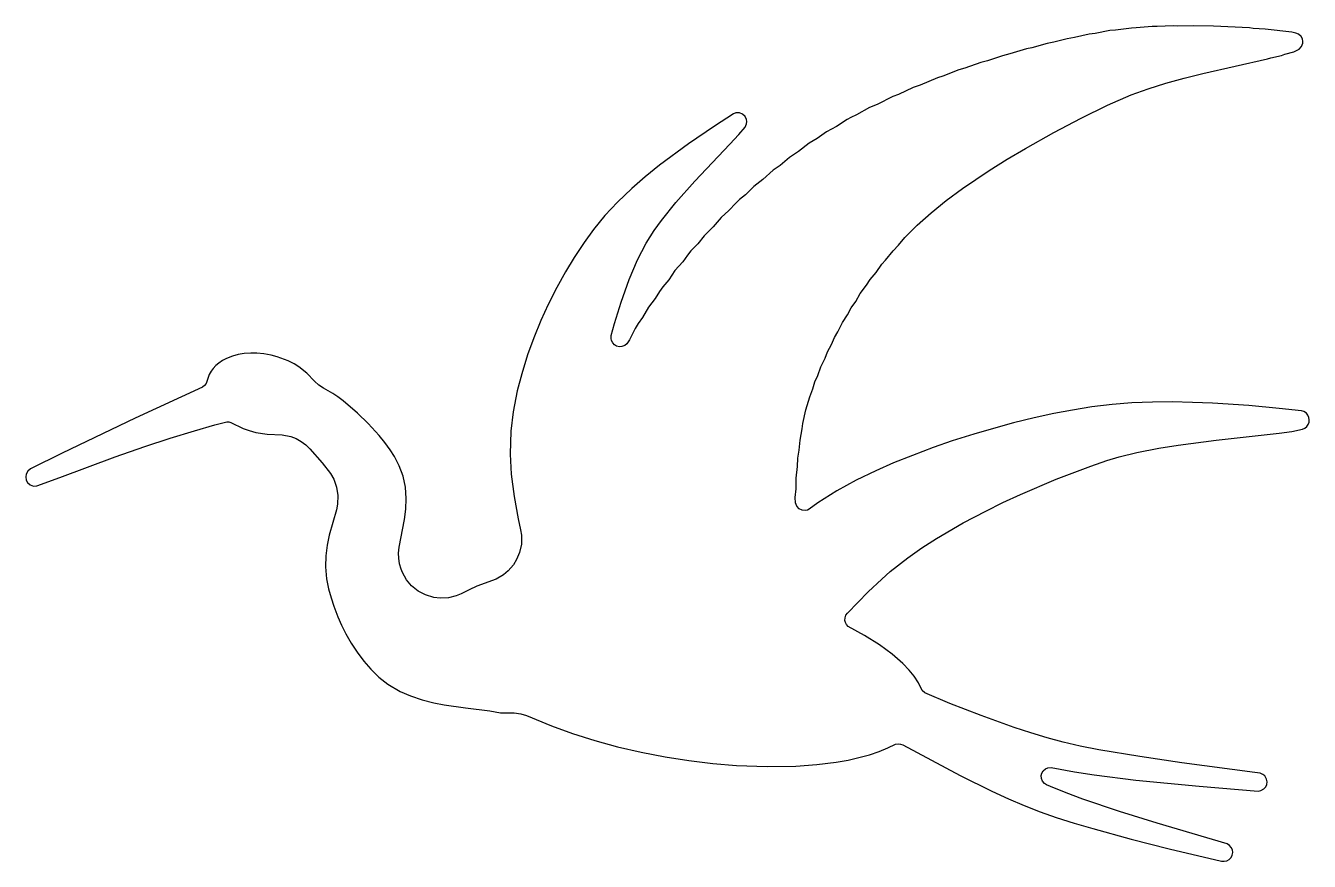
# Model space of a CAD drawing. Header units: inches. Extents: x 0.03 to 5.97, y 1.06 to 4.94.
import ezdxf

# ---------------------------------------------------------------- set-up
doc = ezdxf.new("R2010")
doc.units = ezdxf.units.IN
doc.header["$MEASUREMENT"] = 0

msp = doc.modelspace()

# ---------------------------------------------------------------- linework, layer by layer
msp.add_lwpolyline([(0.0366, 2.8716), (0.0286, 2.8576), (0.0266, 2.8456), (0.0289, 2.8297), (0.0349, 2.819), (0.0469, 2.8084), (0.0622, 2.803), (0.0782, 2.8037), (0.1853, 2.842), (0.4418, 2.9378), (0.5792, 2.9867), (0.6966, 3.025), (0.8091, 3.0592), (0.9022, 3.0858), (0.9585, 3.0998), (0.9671, 3.0998), (0.9778, 3.0975), (1.0347, 3.0699), (1.0616, 3.0602), (1.0935, 3.0516), (1.1458, 3.0432), (1.2156, 3.0406), (1.2552, 3.0323), (1.2792, 3.0226), (1.3025, 3.01), (1.3241, 2.9943), (1.3434, 2.9757), (1.4003, 2.9108), (1.4385, 2.8606), (1.4535, 2.835), (1.4671, 2.7981), (1.4731, 2.7588), (1.4718, 2.7192), (1.4665, 2.6933), (1.4332, 2.5752), (1.4232, 2.5289), (1.4166, 2.479), (1.4149, 2.4291), (1.4202, 2.3736), (1.4302, 2.3266), (1.4415, 2.2851), (1.4542, 2.2465), (1.4731, 2.1966), (1.4904, 2.158), (1.5101, 2.1184), (1.534, 2.0758), (1.5616, 2.0335), (1.5932, 1.9916), (1.6252, 1.9547), (1.6631, 1.9181), (1.705, 1.8848), (1.7609, 1.8519), (1.8091, 1.8309), (1.8634, 1.813), (1.9176, 1.7993), (1.9658, 1.7897), (2.0643, 1.775), (2.1771, 1.7617), (2.226, 1.7531), (2.2466, 1.7518), (2.2902, 1.7521), (2.3202, 1.7478), (2.3474, 1.7398), (2.4629, 1.6919), (2.5604, 1.6566), (2.6635, 1.6243), (2.7683, 1.5957), (2.8781, 1.5701), (2.9885, 1.5488), (3.0996, 1.5312), (3.2094, 1.5179), (3.3199, 1.5086), (3.4613, 1.5032), (3.5947, 1.5056), (3.6922, 1.5129), (3.7813, 1.5242), (3.8369, 1.5339), (3.8871, 1.5452), (3.936, 1.5585), (3.9809, 1.5734), (4.0212, 1.5901), (4.0564, 1.6067), (4.0684, 1.6087), (4.0787, 1.6077), (4.0897, 1.6037), (4.3559, 1.4623), (4.5022, 1.3901), (4.5794, 1.3545), (4.6523, 1.3233), (4.7268, 1.294), (4.8007, 1.2684), (4.8845, 1.2414), (4.97, 1.2161), (5.1487, 1.1676), (5.3236, 1.1233), (5.5668, 1.0658), (5.5792, 1.0648), (5.5911, 1.0674), (5.6021, 1.0734), (5.6108, 1.0824), (5.6161, 1.0937), (5.6184, 1.106), (5.6167, 1.1183), (5.6114, 1.1293), (5.6031, 1.1386), (5.5925, 1.1453), (5.2688, 1.2414), (5.0938, 1.2956), (4.9241, 1.3525), (4.8462, 1.3815), (4.7747, 1.4108), (4.7551, 1.4197), (4.7461, 1.4254), (4.7368, 1.4364), (4.7321, 1.4477), (4.7311, 1.462), (4.7341, 1.4736), (4.7404, 1.4843), (4.7511, 1.4936), (4.7624, 1.4983), (4.7767, 1.4993), (4.8852, 1.4793), (4.976, 1.4657), (5.1689, 1.4414), (5.4627, 1.4121), (5.7365, 1.3898), (5.7488, 1.3921), (5.7631, 1.4001), (5.7714, 1.4098), (5.7764, 1.4211), (5.7778, 1.4334), (5.7754, 1.4457), (5.7668, 1.46), (5.7575, 1.4676), (5.7458, 1.4726), (5.7215, 1.4763), (5.3835, 1.5212), (5.1882, 1.5495), (4.9989, 1.5814), (4.9118, 1.5987), (4.8323, 1.617), (4.7591, 1.6367), (4.6836, 1.6593), (4.6054, 1.6849), (4.4527, 1.7398), (4.3086, 1.796), (4.1915, 1.8452), (4.1802, 1.8566), (4.1622, 1.8918), (4.1423, 1.9221), (4.119, 1.9507), (4.0904, 1.981), (4.0401, 2.0249), (3.9816, 2.0678), (3.9124, 2.1107), (3.8372, 2.1526), (3.8289, 2.1616), (3.8246, 2.1706), (3.8222, 2.1806), (3.8229, 2.1929), (3.8269, 2.2042), (3.8335, 2.2139), (3.9294, 2.3123), (3.9922, 2.3719), (4.0318, 2.4065), (4.1133, 2.471), (4.1785, 2.5163), (4.2464, 2.5599), (4.3702, 2.632), (4.474, 2.6873), (4.5538, 2.7265), (4.6353, 2.7645), (4.8, 2.8347), (4.9607, 2.8955), (5.0349, 2.9205), (5.0928, 2.9378), (5.1736, 2.9577), (5.2764, 2.9784), (5.3652, 2.9927), (5.5412, 3.0153), (5.834, 3.0476), (5.8929, 3.0562), (5.9424, 3.0669), (5.9528, 3.0715), (5.9614, 3.0788), (5.9681, 3.0878), (5.9721, 3.0985), (5.9734, 3.1098), (5.9714, 3.1211), (5.9667, 3.1314), (5.9597, 3.1404), (5.9478, 3.1484), (5.9368, 3.1517), (5.834, 3.1627), (5.6933, 3.1757), (5.5249, 3.187), (5.4324, 3.1906), (5.3383, 3.1926), (5.2465, 3.192), (5.151, 3.1883), (5.0595, 3.1813), (4.9663, 3.17), (4.8762, 3.155), (4.7897, 3.1384), (4.6989, 3.1188), (4.6024, 3.0951), (4.5096, 3.0702), (4.4194, 3.0439), (4.3189, 3.012), (4.2304, 2.9814), (4.1343, 2.9451), (4.0471, 2.9098), (3.9656, 2.8736), (3.8748, 2.83), (3.785, 2.7808), (3.6965, 2.7245), (3.6559, 2.6956), (3.6486, 2.6919), (3.6386, 2.6896), (3.6243, 2.6906), (3.6096, 2.6976), (3.5987, 2.7096), (3.593, 2.7249), (3.592, 2.7492), (3.596, 2.7897), (3.5967, 2.84), (3.6027, 2.8929), (3.6043, 2.9321), (3.6103, 2.9697), (3.614, 3.016), (3.624, 3.0685), (3.6266, 3.0922), (3.6409, 3.1557), (3.6589, 3.2169), (3.6732, 3.2535), (3.6832, 3.2861), (3.6958, 3.3147), (3.7105, 3.3553), (3.7301, 3.3959), (3.7411, 3.4242), (3.7594, 3.4578), (3.7737, 3.4907), (3.7896, 3.5177), (3.8113, 3.5609), (3.8339, 3.5962), (3.8512, 3.6288), (3.8718, 3.6577), (3.8931, 3.694), (3.9224, 3.7329), (3.939, 3.7595), (3.966, 3.7925), (3.9926, 3.8301), (4.0102, 3.8493), (4.0448, 3.8929), (4.0694, 3.9185), (4.0994, 3.9535), (4.1572, 4.0114), (4.2208, 4.0683), (4.2913, 4.1251), (4.3672, 4.1814), (4.4903, 4.2649), (4.5731, 4.3164), (4.6586, 4.367), (4.79, 4.4399), (4.9168, 4.5064), (5.0382, 4.5663), (5.1483, 4.6145), (5.2265, 4.6428), (5.3093, 4.6688), (5.3942, 4.6924), (5.48, 4.714), (5.7798, 4.7812), (5.7954, 4.7862), (5.845, 4.7975), (5.8599, 4.8032), (5.9012, 4.8141), (5.9268, 4.8271), (5.9378, 4.8391), (5.9431, 4.8547), (5.9434, 4.8627), (5.9411, 4.875), (5.9351, 4.8857), (5.9228, 4.8966), (5.9115, 4.9013), (5.8922, 4.9053), (5.7691, 4.9186), (5.7129, 4.9223), (5.6966, 4.9246), (5.5302, 4.9332), (5.4374, 4.9352), (5.3629, 4.9336), (5.3433, 4.9346), (5.2681, 4.9309), (5.2451, 4.9309), (5.1713, 4.9246), (5.15, 4.9239), (5.0761, 4.9143), (5.0492, 4.9126), (4.981, 4.8996), (4.9527, 4.8963), (4.8855, 4.8807), (4.8522, 4.875), (4.789, 4.8587), (4.7591, 4.8527), (4.6882, 4.8328), (4.6633, 4.8278), (4.5861, 4.8045), (4.5518, 4.7958), (4.4829, 4.7729), (4.452, 4.7646), (4.3778, 4.738), (4.3499, 4.73), (4.275, 4.7007), (4.2514, 4.6937), (4.1709, 4.6601), (4.1386, 4.6488), (4.0701, 4.6169), (4.0441, 4.6072), (3.9709, 4.5706), (3.9363, 4.556), (3.8758, 4.5217), (3.8495, 4.5097), (3.8329, 4.5007), (3.7823, 4.4685), (3.7361, 4.4432), (3.6932, 4.4123), (3.6559, 4.3903), (3.607, 4.3524), (3.5647, 4.3251), (3.5218, 4.2882), (3.4889, 4.2655), (3.441, 4.2223), (3.4004, 4.1907), (3.3611, 4.1514), (3.3335, 4.1295), (3.3162, 4.1135), (3.2846, 4.0786), (3.248, 4.046), (3.2111, 4.003), (3.1695, 3.9621), (3.1399, 3.9242), (3.1086, 3.8923), (3.0923, 3.8726), (3.0704, 3.8417), (3.0344, 3.8008), (3.0055, 3.7582), (2.9782, 3.7259), (2.9626, 3.7036), (2.9429, 3.6714), (2.9127, 3.6314), (2.8847, 3.5842), (2.8648, 3.5563), (2.8495, 3.532), (2.8235, 3.4801), (2.8115, 3.4618), (2.8022, 3.4541), (2.7889, 3.4488), (2.7769, 3.4478), (2.763, 3.4515), (2.7543, 3.4568), (2.746, 3.4658), (2.7407, 3.4767), (2.7387, 3.4867), (2.7397, 3.5004), (2.7543, 3.5559), (2.7846, 3.6547), (2.8225, 3.7589), (2.8614, 3.8513), (2.9007, 3.9275), (2.939, 3.9871), (2.9716, 4.0323), (3.0381, 4.1155), (3.1273, 4.2156), (3.2889, 4.3863), (3.3305, 4.4312), (3.3595, 4.4655), (3.3665, 4.4801), (3.3678, 4.4921), (3.3665, 4.5001), (3.3598, 4.5147), (3.3482, 4.526), (3.3329, 4.5317), (3.3169, 4.5314), (3.3052, 4.527), (3.2171, 4.4698), (3.0973, 4.388), (2.9636, 4.2888), (2.8967, 4.2349), (2.8345, 4.1807), (2.7676, 4.1175), (2.7091, 4.0553), (2.6575, 3.9917), (2.6143, 3.9312), (2.5683, 3.8613), (2.5281, 3.7951), (2.4872, 3.7219), (2.4476, 3.6444), (2.413, 3.5692), (2.38, 3.4887), (2.3514, 3.4102), (2.3248, 3.3234), (2.3042, 3.2432), (2.2856, 3.147), (2.2739, 3.0576), (2.2706, 2.9511), (2.2759, 2.8576), (2.2889, 2.7538), (2.3075, 2.651), (2.3192, 2.6001), (2.3231, 2.5748), (2.3231, 2.5339), (2.3148, 2.495), (2.3012, 2.462), (2.2862, 2.4374), (2.2626, 2.4101), (2.24, 2.3912), (2.2064, 2.3716), (2.1172, 2.3393), (2.081, 2.3227), (2.0447, 2.3037), (2.0211, 2.294), (1.9848, 2.2854), (1.9465, 2.2834), (1.9169, 2.2871), (1.8793, 2.2984), (1.8454, 2.3163), (1.8148, 2.3409), (1.7909, 2.3692), (1.7716, 2.4028), (1.7656, 2.4181), (1.7582, 2.4434), (1.7546, 2.4684), (1.7539, 2.4927), (1.7569, 2.5206), (1.7809, 2.6484), (1.7872, 2.6959), (1.7895, 2.7452), (1.7859, 2.7974), (1.7749, 2.848), (1.7563, 2.8972), (1.735, 2.9391), (1.7153, 2.9711), (1.691, 3.0047), (1.6648, 3.0373), (1.6139, 3.0922), (1.5633, 3.1404), (1.4974, 3.1976), (1.4735, 3.2162), (1.4495, 3.2322), (1.4063, 3.2562), (1.385, 3.2705), (1.364, 3.2891), (1.3291, 3.3264), (1.2918, 3.3556), (1.2699, 3.3689), (1.2419, 3.3833), (1.1923, 3.4019), (1.1644, 3.4092), (1.1301, 3.4152), (1.0979, 3.4182), (1.0693, 3.4185), (1.039, 3.4162), (1.0117, 3.4115), (0.9844, 3.4042), (0.9575, 3.3936), (0.9388, 3.3839), (0.9219, 3.3726), (0.9079, 3.361), (0.8949, 3.3473), (0.8859, 3.3353), (0.877, 3.3197), (0.8623, 3.2781), (0.8547, 3.2685), (0.8454, 3.2615), (0.5336, 3.1174), (0.1956, 2.9548), (0.0492, 2.8819)], close=True)

doc.saveas('drawing.dxf')
